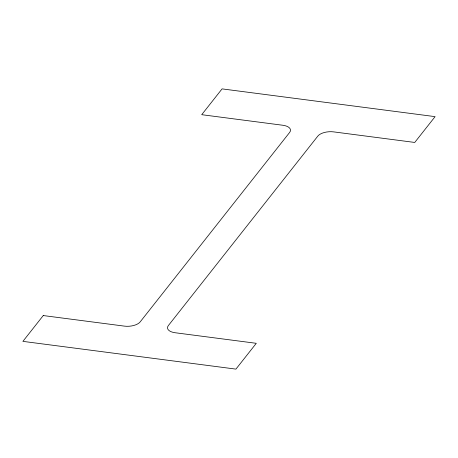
<?xml version="1.0" encoding="UTF-8"?>
<svg xmlns="http://www.w3.org/2000/svg" width="458" height="458" viewBox="0 0 458 458"><rect width="100%" height="100%" fill="white"/><g stroke="black" fill="none" stroke-linecap="round" stroke-linejoin="round"><path stroke-width="0.69" d="M43.258 315.556L22.9 341.365L235.927 369.119L256.285 343.311L175.111 332.737A12.148 5.834 -4.7 0 1 168.372 325.552L317.812 136.118A12.148 5.834 -4.7 0 1 333.567 131.87L414.742 142.444L435.1 116.635L222.073 88.881L201.715 114.689L282.889 125.263A12.148 5.834 -4.7 0 1 289.628 132.448L140.188 321.882A12.148 5.834 -4.7 0 1 124.433 326.13L43.258 315.556"/></g></svg>
